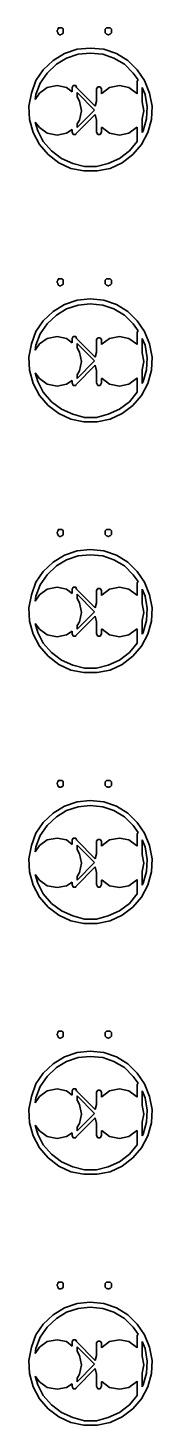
# Model space of a CAD drawing. Header units: millimetres. Extents: x 13 to 30, y -7 to 214.
# Drawn here: x 12.9 to 17.9, y 158.4 to 214.1 of the extents above; entities that cross this region are included whole.
import ezdxf

# ---------------------------------------------------------------- set-up
doc = ezdxf.new("R2010")
doc.units = ezdxf.units.MM
doc.layers.add('Pen 3', color=96, linetype='CONTINUOUS', true_color=0x008000)

msp = doc.modelspace()

# ---------------------------------------------------------------- linework, layer by layer
at = {"layer": 'Pen 3', "color": 96, "lineweight": 35, "true_color": 0x008000}
for p, q in [((14.075, 214.05), (14.1, 214.075)), ((14.075, 214), (14.075, 214.05)), ((14.1, 213.975), (14.075, 214)), ((14.1, 214.1), (14.125, 214.125)), ((14.1, 214.075), (14.1, 214.1)), ((14.1, 213.95), (14.1, 213.975)), ((14.125, 213.925), (14.1, 213.95)), ((14.125, 214.125), (14.125, 214.15)), ((14.125, 214.15), (14.15, 214.15)), ((14.125, 213.9), (14.125, 213.925)), ((14.15, 213.9), (14.125, 213.9)), ((14.15, 214.15), (14.175, 214.15)), ((14.175, 213.875), (14.15, 213.9)), ((14.175, 214.15), (14.225, 214.15)), ((14.225, 214.15), (14.25, 214.15)), ((14.25, 213.9), (14.225, 213.875)), ((14.25, 214.15), (14.275, 214.15)), ((14.275, 213.9), (14.25, 213.9)), ((14.275, 214.15), (14.3, 214.125)), ((14.3, 213.925), (14.275, 213.9)), ((14.3, 214.125), (14.325, 214.1)), ((14.325, 213.95), (14.3, 213.925)), ((14.325, 214.1), (14.325, 214.075)), ((14.325, 214.075), (14.325, 214.05)), ((14.325, 214.05), (14.325, 214)), ((14.325, 214), (14.325, 213.975)), ((14.325, 213.975), (14.325, 213.95)), ((16, 214.1), (16.025, 214.125)), ((16, 214.075), (16, 214.1)), ((16, 214.05), (16, 214.075)), ((16, 214), (16, 214.05)), ((16, 213.975), (16, 214)), ((16, 213.95), (16, 213.975)), ((16.025, 213.925), (16, 213.95)), ((16.025, 214.125), (16.05, 214.15)), ((16.05, 213.9), (16.025, 213.925)), ((16.05, 214.15), (16.075, 214.15)), ((16.075, 213.9), (16.05, 213.9)), ((16.075, 214.15), (16.1, 214.15)), ((16.1, 213.875), (16.075, 213.9)), ((16.1, 214.15), (16.15, 214.15)), ((16.15, 214.15), (16.175, 214.15)), ((16.175, 213.9), (16.15, 213.875)), ((16.175, 214.15), (16.2, 214.15)), ((16.2, 213.9), (16.175, 213.9)), ((16.2, 214.15), (16.225, 214.125)), ((16.225, 213.925), (16.2, 213.9)), ((16.225, 214.125), (16.25, 214.1)), ((16.25, 213.95), (16.225, 213.925)), ((16.25, 214.1), (16.25, 214.075)), ((16.25, 214.075), (16.25, 214.05)), ((16.25, 214.05), (16.25, 214)), ((16.25, 214), (16.25, 213.975)), ((16.25, 213.975), (16.25, 213.95)), ((14.225, 213.875), (14.175, 213.875)), ((14.875, 213.3), (15.4, 213.35)), ((15.4, 213.35), (15.95, 213.3)), ((16.15, 213.875), (16.1, 213.875)), ((13.525, 212.475), (13.925, 212.85)), ((13.925, 212.85), (14.375, 213.125)), ((14.45, 212.95), (14.05, 212.7)), ((14.375, 213.125), (14.875, 213.3)), ((14.925, 213.1), (14.45, 212.95)), ((15.4, 213.15), (14.925, 213.1)), ((15.9, 213.1), (15.4, 213.15)), ((16.35, 212.95), (15.9, 213.1)), ((15.95, 213.3), (16.45, 213.125)), ((16.775, 212.7), (16.35, 212.95)), ((16.45, 213.125), (16.9, 212.85)), ((16.9, 212.85), (17.275, 212.475)), ((13.225, 212.05), (13.525, 212.475)), ((13.675, 212.35), (13.4, 211.95)), ((14.05, 212.7), (13.675, 212.35)), ((17.125, 212.35), (16.775, 212.7)), ((17.325, 212.075), (17.125, 212.35)), ((17.275, 212.475), (17.575, 212.05)), ((13.05, 211.55), (13.225, 212.05)), ((13.4, 211.95), (13.225, 211.5)), ((13.375, 211.55), (13.675, 211.775)), ((13.675, 211.775), (14.075, 211.85)), ((14.075, 211.85), (14.45, 211.775)), ((14.45, 211.775), (14.675, 211.6)), ((14.675, 211.775), (14.725, 211.85)), ((14.675, 211.6), (14.675, 211.775)), ((14.725, 211.85), (14.825, 211.85)), ((14.825, 211.85), (14.85, 211.775)), ((14.85, 211.775), (15.6, 211.025)), ((15.65, 211.725), (15.7, 211.8)), ((15.65, 211.25), (15.65, 211.725)), ((15.7, 211.8), (15.8, 211.8)), ((15.8, 211.8), (15.85, 211.725)), ((15.85, 211.725), (15.85, 211.525)), ((15.875, 211.55), (16.175, 211.775)), ((16.175, 211.775), (16.575, 211.85)), ((16.575, 211.85), (16.95, 211.775)), ((16.95, 211.775), (17.25, 211.55)), ((17.275, 212.025), (17.325, 212.075)), ((17.275, 211.525), (17.275, 212.025)), ((17.6, 211.5), (17.475, 211.775)), ((17.475, 211.775), (17.475, 211.2)), ((17.575, 212.05), (17.775, 211.55)), ((12.95, 211.025), (13.05, 211.55)), ((13.2, 211.3), (13.375, 211.55)), ((13.225, 211.5), (13.2, 211.3)), ((15.575, 210.875), (14.875, 211.575)), ((14.875, 211.575), (14.875, 211.4)), ((14.875, 211.4), (14.975, 211.225)), ((14.975, 211.225), (15.05, 210.85)), ((15.6, 211.025), (15.65, 211.225)), ((15.65, 211.225), (15.65, 211.25)), ((15.85, 211.525), (15.875, 211.55)), ((17.25, 211.55), (17.275, 211.525)), ((17.475, 211.2), (17.55, 210.85)), ((17.675, 211), (17.6, 211.5)), ((17.775, 211.55), (17.875, 211.025)), ((12.975, 210.5), (12.95, 211.025)), ((15.6, 210.7), (14.825, 209.925)), ((14.875, 210.175), (15.575, 210.875)), ((15.05, 210.85), (14.975, 210.475)), ((15.65, 210.475), (15.6, 210.7)), ((17.55, 210.85), (17.475, 210.525)), ((17.65, 210.525), (17.675, 211)), ((17.875, 211.025), (17.85, 210.5)), ((13.125, 209.975), (12.975, 210.5)), ((13.375, 210.175), (13.2, 210.4)), ((13.2, 210.4), (13.3, 210.05)), ((13.3, 210.05), (13.525, 209.625)), ((13.675, 209.95), (13.375, 210.175)), ((14.675, 210.1), (14.45, 209.95)), ((14.675, 210), (14.675, 210.1)), ((14.725, 209.9), (14.675, 210)), ((14.975, 210.475), (14.875, 210.325)), ((14.875, 210.325), (14.875, 210.175)), ((15.65, 210), (15.65, 210.475)), ((15.65, 210.475), (15.65, 210.475)), ((15.7, 209.9), (15.65, 210)), ((15.85, 210), (15.8, 209.9)), ((15.875, 210.175), (15.85, 210.175)), ((15.85, 210.175), (15.85, 210)), ((16.175, 209.95), (15.875, 210.175)), ((17.25, 210.175), (16.95, 209.95)), ((17.275, 210.2), (17.25, 210.175)), ((17.275, 209.625), (17.275, 210.2)), ((17.475, 210.525), (17.475, 209.975)), ((17.475, 209.975), (17.525, 210.05)), ((17.525, 210.05), (17.65, 210.525)), ((17.85, 210.5), (17.7, 209.975)), ((13.375, 209.5), (13.125, 209.975)), ((13.725, 209.1), (13.375, 209.5)), ((13.525, 209.625), (13.85, 209.25)), ((14.075, 209.875), (13.675, 209.95)), ((14.45, 209.95), (14.075, 209.875)), ((14.75, 209.9), (14.725, 209.9)), ((14.775, 209.9), (14.75, 209.9)), ((14.75, 209.9), (14.75, 209.9)), ((14.825, 209.9), (14.775, 209.9)), ((14.825, 209.925), (14.825, 209.9)), ((15.8, 209.9), (15.7, 209.9)), ((16.575, 209.875), (16.175, 209.95)), ((16.95, 209.95), (16.575, 209.875)), ((16.975, 209.25), (17.275, 209.625)), ((17.45, 209.5), (17.1, 209.1)), ((17.7, 209.975), (17.45, 209.5)), ((14.15, 208.775), (13.725, 209.1)), ((13.85, 209.25), (14.25, 208.95)), ((14.25, 208.95), (14.7, 208.75)), ((16.125, 208.75), (16.575, 208.95)), ((16.575, 208.95), (16.975, 209.25)), ((17.1, 209.1), (16.675, 208.775)), ((14.625, 208.55), (14.15, 208.775)), ((15.15, 208.45), (14.625, 208.55)), ((14.7, 208.75), (15.175, 208.625)), ((15.675, 208.45), (15.15, 208.45)), ((15.175, 208.625), (15.65, 208.625)), ((15.65, 208.625), (16.125, 208.75)), ((16.2, 208.55), (15.675, 208.45)), ((16.675, 208.775), (16.2, 208.55)), ((14.075, 204.05), (14.1, 204.075)), ((14.075, 204), (14.075, 204.05)), ((14.1, 203.975), (14.075, 204)), ((14.1, 204.1), (14.125, 204.125)), ((14.1, 204.075), (14.1, 204.1)), ((14.1, 203.95), (14.1, 203.975)), ((14.125, 203.925), (14.1, 203.95)), ((14.125, 204.125), (14.125, 204.15)), ((14.125, 204.15), (14.15, 204.15)), ((14.125, 203.9), (14.125, 203.925)), ((14.15, 203.9), (14.125, 203.9)), ((14.15, 204.15), (14.175, 204.15)), ((14.175, 203.875), (14.15, 203.9)), ((14.175, 204.15), (14.225, 204.15)), ((14.225, 203.875), (14.175, 203.875)), ((14.225, 204.15), (14.25, 204.15)), ((14.25, 203.9), (14.225, 203.875)), ((14.25, 204.15), (14.275, 204.15)), ((14.275, 203.9), (14.25, 203.9)), ((14.275, 204.15), (14.3, 204.125)), ((14.3, 203.925), (14.275, 203.9)), ((14.3, 204.125), (14.325, 204.1)), ((14.325, 203.95), (14.3, 203.925)), ((14.325, 204.1), (14.325, 204.075)), ((14.325, 204.075), (14.325, 204.05)), ((14.325, 204.05), (14.325, 204)), ((14.325, 204), (14.325, 203.975)), ((14.325, 203.975), (14.325, 203.95)), ((16, 204.1), (16.025, 204.125)), ((16, 204.075), (16, 204.1)), ((16, 204.05), (16, 204.075)), ((16, 204), (16, 204.05)), ((16, 203.975), (16, 204)), ((16, 203.95), (16, 203.975)), ((16.025, 203.925), (16, 203.95)), ((16.025, 204.125), (16.05, 204.15)), ((16.05, 203.9), (16.025, 203.925)), ((16.05, 204.15), (16.075, 204.15)), ((16.075, 203.9), (16.05, 203.9)), ((16.075, 204.15), (16.1, 204.15)), ((16.1, 203.875), (16.075, 203.9)), ((16.1, 204.15), (16.15, 204.15)), ((16.15, 203.875), (16.1, 203.875)), ((16.15, 204.15), (16.175, 204.15)), ((16.175, 203.9), (16.15, 203.875)), ((16.175, 204.15), (16.2, 204.15)), ((16.2, 203.9), (16.175, 203.9)), ((16.2, 204.15), (16.225, 204.125)), ((16.225, 203.925), (16.2, 203.9)), ((16.225, 204.125), (16.25, 204.1)), ((16.25, 203.95), (16.225, 203.925)), ((16.25, 204.1), (16.25, 204.075)), ((16.25, 204.075), (16.25, 204.05)), ((16.25, 204.05), (16.25, 204)), ((16.25, 204), (16.25, 203.975)), ((16.25, 203.975), (16.25, 203.95)), ((14.875, 203.3), (15.4, 203.35)), ((15.4, 203.35), (15.95, 203.3)), ((13.525, 202.475), (13.925, 202.85)), ((13.925, 202.85), (14.375, 203.125)), ((14.45, 202.95), (14.05, 202.7)), ((14.375, 203.125), (14.875, 203.3)), ((14.925, 203.1), (14.45, 202.95)), ((15.4, 203.15), (14.925, 203.1)), ((15.9, 203.1), (15.4, 203.15)), ((16.35, 202.95), (15.9, 203.1)), ((15.95, 203.3), (16.45, 203.125)), ((16.775, 202.7), (16.35, 202.95)), ((16.45, 203.125), (16.9, 202.85)), ((16.9, 202.85), (17.275, 202.475)), ((13.225, 202.05), (13.525, 202.475)), ((13.675, 202.35), (13.4, 201.95)), ((14.05, 202.7), (13.675, 202.35)), ((17.125, 202.35), (16.775, 202.7)), ((17.325, 202.075), (17.125, 202.35)), ((17.275, 202.475), (17.575, 202.05)), ((13.05, 201.55), (13.225, 202.05)), ((13.4, 201.95), (13.225, 201.5)), ((13.375, 201.55), (13.675, 201.775)), ((13.675, 201.775), (14.075, 201.85)), ((14.075, 201.85), (14.45, 201.775)), ((14.45, 201.775), (14.675, 201.6)), ((14.675, 201.775), (14.725, 201.85)), ((14.675, 201.6), (14.675, 201.775)), ((14.725, 201.85), (14.825, 201.85)), ((14.825, 201.85), (14.85, 201.775)), ((14.85, 201.775), (15.6, 201.025)), ((15.65, 201.725), (15.7, 201.8)), ((15.65, 201.25), (15.65, 201.725)), ((15.7, 201.8), (15.8, 201.8)), ((15.8, 201.8), (15.85, 201.725)), ((15.85, 201.725), (15.85, 201.525)), ((15.875, 201.55), (16.175, 201.775)), ((16.175, 201.775), (16.575, 201.85)), ((16.575, 201.85), (16.95, 201.775)), ((16.95, 201.775), (17.25, 201.55)), ((17.275, 202.025), (17.325, 202.075)), ((17.275, 201.525), (17.275, 202.025)), ((17.6, 201.5), (17.475, 201.775)), ((17.475, 201.775), (17.475, 201.2)), ((17.575, 202.05), (17.775, 201.55)), ((12.95, 201.025), (13.05, 201.55)), ((13.2, 201.3), (13.375, 201.55)), ((13.225, 201.5), (13.2, 201.3)), ((15.575, 200.875), (14.875, 201.575)), ((14.875, 201.575), (14.875, 201.4)), ((14.875, 201.4), (14.975, 201.225)), ((14.975, 201.225), (15.05, 200.85)), ((15.6, 201.025), (15.65, 201.225)), ((15.65, 201.225), (15.65, 201.25)), ((15.85, 201.525), (15.875, 201.55)), ((17.25, 201.55), (17.275, 201.525)), ((17.475, 201.2), (17.55, 200.85)), ((17.675, 201), (17.6, 201.5)), ((17.775, 201.55), (17.875, 201.025)), ((12.975, 200.5), (12.95, 201.025)), ((15.6, 200.7), (14.825, 199.925)), ((14.875, 200.175), (15.575, 200.875)), ((15.05, 200.85), (14.975, 200.475)), ((15.65, 200.475), (15.6, 200.7)), ((17.55, 200.85), (17.475, 200.525)), ((17.475, 200.525), (17.475, 199.975)), ((17.525, 200.05), (17.65, 200.525)), ((17.65, 200.525), (17.675, 201)), ((17.875, 201.025), (17.85, 200.5)), ((13.125, 199.975), (12.975, 200.5)), ((13.375, 199.5), (13.125, 199.975)), ((13.375, 200.175), (13.2, 200.4)), ((13.2, 200.4), (13.3, 200.05)), ((13.3, 200.05), (13.525, 199.625)), ((13.675, 199.95), (13.375, 200.175)), ((14.675, 200.1), (14.45, 199.95)), ((14.675, 200), (14.675, 200.1)), ((14.725, 199.9), (14.675, 200)), ((14.975, 200.475), (14.875, 200.325)), ((14.875, 200.325), (14.875, 200.175)), ((15.65, 200), (15.65, 200.475)), ((15.65, 200.475), (15.65, 200.475)), ((15.7, 199.9), (15.65, 200)), ((15.85, 200), (15.8, 199.9)), ((15.875, 200.175), (15.85, 200.175)), ((15.85, 200.175), (15.85, 200)), ((16.175, 199.95), (15.875, 200.175)), ((17.25, 200.175), (16.95, 199.95)), ((17.275, 200.2), (17.25, 200.175)), ((17.275, 199.625), (17.275, 200.2)), ((17.7, 199.975), (17.45, 199.5)), ((17.475, 199.975), (17.525, 200.05)), ((17.85, 200.5), (17.7, 199.975)), ((13.725, 199.1), (13.375, 199.5)), ((13.525, 199.625), (13.85, 199.25)), ((14.075, 199.875), (13.675, 199.95)), ((14.45, 199.95), (14.075, 199.875)), ((14.75, 199.9), (14.725, 199.9)), ((14.775, 199.9), (14.75, 199.9)), ((14.75, 199.9), (14.75, 199.9)), ((14.825, 199.9), (14.775, 199.9)), ((14.825, 199.925), (14.825, 199.9)), ((15.8, 199.9), (15.7, 199.9)), ((16.575, 199.875), (16.175, 199.95)), ((16.95, 199.95), (16.575, 199.875)), ((16.975, 199.25), (17.275, 199.625)), ((17.45, 199.5), (17.1, 199.1)), ((14.15, 198.775), (13.725, 199.1)), ((13.85, 199.25), (14.25, 198.95)), ((14.25, 198.95), (14.7, 198.75)), ((16.125, 198.75), (16.575, 198.95)), ((16.575, 198.95), (16.975, 199.25)), ((17.1, 199.1), (16.675, 198.775)), ((14.625, 198.55), (14.15, 198.775)), ((15.15, 198.45), (14.625, 198.55)), ((14.7, 198.75), (15.175, 198.625)), ((15.675, 198.45), (15.15, 198.45)), ((15.175, 198.625), (15.65, 198.625)), ((15.65, 198.625), (16.125, 198.75)), ((16.2, 198.55), (15.675, 198.45)), ((16.675, 198.775), (16.2, 198.55)), ((14.075, 194.05), (14.1, 194.075)), ((14.075, 194), (14.075, 194.05)), ((14.1, 193.975), (14.075, 194)), ((14.1, 194.1), (14.125, 194.125)), ((14.1, 194.075), (14.1, 194.1)), ((14.1, 193.95), (14.1, 193.975)), ((14.125, 193.925), (14.1, 193.95)), ((14.125, 194.125), (14.125, 194.15)), ((14.125, 194.15), (14.15, 194.15)), ((14.125, 193.9), (14.125, 193.925)), ((14.15, 193.9), (14.125, 193.9)), ((14.15, 194.15), (14.175, 194.15)), ((14.175, 193.875), (14.15, 193.9)), ((14.175, 194.15), (14.225, 194.15)), ((14.225, 193.875), (14.175, 193.875)), ((14.225, 194.15), (14.25, 194.15)), ((14.25, 193.9), (14.225, 193.875)), ((14.25, 194.15), (14.275, 194.15)), ((14.275, 193.9), (14.25, 193.9)), ((14.275, 194.15), (14.3, 194.125)), ((14.3, 193.925), (14.275, 193.9)), ((14.3, 194.125), (14.325, 194.1)), ((14.325, 193.95), (14.3, 193.925)), ((14.325, 194.1), (14.325, 194.075)), ((14.325, 194.075), (14.325, 194.05)), ((14.325, 194.05), (14.325, 194)), ((14.325, 194), (14.325, 193.975)), ((14.325, 193.975), (14.325, 193.95)), ((16, 194.1), (16.025, 194.125)), ((16, 194.075), (16, 194.1)), ((16, 194.05), (16, 194.075)), ((16, 194), (16, 194.05)), ((16, 193.975), (16, 194)), ((16, 193.95), (16, 193.975)), ((16.025, 193.925), (16, 193.95)), ((16.025, 194.125), (16.05, 194.15)), ((16.05, 193.9), (16.025, 193.925)), ((16.05, 194.15), (16.075, 194.15)), ((16.075, 193.9), (16.05, 193.9)), ((16.075, 194.15), (16.1, 194.15)), ((16.1, 193.875), (16.075, 193.9)), ((16.1, 194.15), (16.15, 194.15)), ((16.15, 193.875), (16.1, 193.875)), ((16.15, 194.15), (16.175, 194.15)), ((16.175, 193.9), (16.15, 193.875)), ((16.175, 194.15), (16.2, 194.15)), ((16.2, 193.9), (16.175, 193.9)), ((16.2, 194.15), (16.225, 194.125)), ((16.225, 193.925), (16.2, 193.9)), ((16.225, 194.125), (16.25, 194.1)), ((16.25, 193.95), (16.225, 193.925)), ((16.25, 194.1), (16.25, 194.075)), ((16.25, 194.075), (16.25, 194.05)), ((16.25, 194.05), (16.25, 194)), ((16.25, 194), (16.25, 193.975)), ((16.25, 193.975), (16.25, 193.95)), ((14.375, 193.125), (14.875, 193.3)), ((14.875, 193.3), (15.4, 193.35)), ((15.4, 193.35), (15.95, 193.3)), ((15.95, 193.3), (16.45, 193.125)), ((13.525, 192.475), (13.925, 192.85)), ((13.925, 192.85), (14.375, 193.125)), ((14.45, 192.95), (14.05, 192.7)), ((14.925, 193.1), (14.45, 192.95)), ((15.4, 193.15), (14.925, 193.1)), ((15.9, 193.1), (15.4, 193.15)), ((16.35, 192.95), (15.9, 193.1)), ((16.775, 192.7), (16.35, 192.95)), ((16.45, 193.125), (16.9, 192.85)), ((16.9, 192.85), (17.275, 192.475)), ((13.225, 192.05), (13.525, 192.475)), ((13.675, 192.35), (13.4, 191.95)), ((14.05, 192.7), (13.675, 192.35)), ((17.125, 192.35), (16.775, 192.7)), ((17.325, 192.075), (17.125, 192.35)), ((17.275, 192.475), (17.575, 192.05)), ((13.05, 191.55), (13.225, 192.05)), ((13.4, 191.95), (13.225, 191.5)), ((13.375, 191.55), (13.675, 191.775)), ((13.675, 191.775), (14.075, 191.85)), ((14.075, 191.85), (14.45, 191.775)), ((14.45, 191.775), (14.675, 191.6)), ((14.675, 191.775), (14.725, 191.85)), ((14.675, 191.6), (14.675, 191.775)), ((14.725, 191.85), (14.825, 191.85)), ((14.825, 191.85), (14.85, 191.775)), ((14.85, 191.775), (15.6, 191.025)), ((15.65, 191.725), (15.7, 191.8)), ((15.65, 191.25), (15.65, 191.725)), ((15.7, 191.8), (15.8, 191.8)), ((15.8, 191.8), (15.85, 191.725)), ((15.85, 191.725), (15.85, 191.525)), ((15.875, 191.55), (16.175, 191.775)), ((16.175, 191.775), (16.575, 191.85)), ((16.575, 191.85), (16.95, 191.775)), ((16.95, 191.775), (17.25, 191.55)), ((17.275, 192.025), (17.325, 192.075)), ((17.275, 191.525), (17.275, 192.025)), ((17.6, 191.5), (17.475, 191.775)), ((17.475, 191.775), (17.475, 191.2)), ((17.575, 192.05), (17.775, 191.55)), ((12.95, 191.025), (13.05, 191.55)), ((13.2, 191.3), (13.375, 191.55)), ((13.225, 191.5), (13.2, 191.3)), ((15.575, 190.875), (14.875, 191.575)), ((14.875, 191.575), (14.875, 191.4)), ((14.875, 191.4), (14.975, 191.225)), ((14.975, 191.225), (15.05, 190.85)), ((15.6, 191.025), (15.65, 191.225)), ((15.65, 191.225), (15.65, 191.25)), ((15.85, 191.525), (15.875, 191.55)), ((17.25, 191.55), (17.275, 191.525)), ((17.475, 191.2), (17.55, 190.85)), ((17.675, 191), (17.6, 191.5)), ((17.775, 191.55), (17.875, 191.025)), ((12.975, 190.5), (12.95, 191.025)), ((13.125, 189.975), (12.975, 190.5)), ((15.6, 190.7), (14.825, 189.925)), ((14.875, 190.175), (15.575, 190.875)), ((15.05, 190.85), (14.975, 190.475)), ((15.65, 190.475), (15.6, 190.7)), ((17.55, 190.85), (17.475, 190.525)), ((17.475, 190.525), (17.475, 189.975)), ((17.525, 190.05), (17.65, 190.525)), ((17.65, 190.525), (17.675, 191)), ((17.85, 190.5), (17.7, 189.975)), ((17.875, 191.025), (17.85, 190.5)), ((13.375, 189.5), (13.125, 189.975)), ((13.375, 190.175), (13.2, 190.4)), ((13.2, 190.4), (13.3, 190.05)), ((13.3, 190.05), (13.525, 189.625)), ((13.675, 189.95), (13.375, 190.175)), ((14.075, 189.875), (13.675, 189.95)), ((14.45, 189.95), (14.075, 189.875)), ((14.675, 190.1), (14.45, 189.95)), ((14.675, 190), (14.675, 190.1)), ((14.725, 189.9), (14.675, 190)), ((14.975, 190.475), (14.875, 190.325)), ((14.875, 190.325), (14.875, 190.175)), ((15.65, 190), (15.65, 190.475)), ((15.65, 190.475), (15.65, 190.475)), ((15.7, 189.9), (15.65, 190)), ((15.85, 190), (15.8, 189.9)), ((15.875, 190.175), (15.85, 190.175)), ((15.85, 190.175), (15.85, 190)), ((16.175, 189.95), (15.875, 190.175)), ((16.575, 189.875), (16.175, 189.95)), ((16.95, 189.95), (16.575, 189.875)), ((17.25, 190.175), (16.95, 189.95)), ((17.275, 190.2), (17.25, 190.175)), ((17.275, 189.625), (17.275, 190.2)), ((17.7, 189.975), (17.45, 189.5)), ((17.475, 189.975), (17.525, 190.05)), ((13.725, 189.1), (13.375, 189.5)), ((13.525, 189.625), (13.85, 189.25)), ((14.75, 189.9), (14.725, 189.9)), ((14.775, 189.9), (14.75, 189.9)), ((14.75, 189.9), (14.75, 189.9)), ((14.825, 189.9), (14.775, 189.9)), ((14.825, 189.925), (14.825, 189.9)), ((15.8, 189.9), (15.7, 189.9)), ((16.975, 189.25), (17.275, 189.625)), ((17.45, 189.5), (17.1, 189.1)), ((14.15, 188.775), (13.725, 189.1)), ((13.85, 189.25), (14.25, 188.95)), ((14.25, 188.95), (14.7, 188.75)), ((16.125, 188.75), (16.575, 188.95)), ((16.575, 188.95), (16.975, 189.25)), ((17.1, 189.1), (16.675, 188.775)), ((14.625, 188.55), (14.15, 188.775)), ((15.15, 188.45), (14.625, 188.55)), ((14.7, 188.75), (15.175, 188.625)), ((15.675, 188.45), (15.15, 188.45)), ((15.175, 188.625), (15.65, 188.625)), ((15.65, 188.625), (16.125, 188.75)), ((16.2, 188.55), (15.675, 188.45)), ((16.675, 188.775), (16.2, 188.55)), ((14.075, 184.05), (14.1, 184.075)), ((14.075, 184), (14.075, 184.05)), ((14.1, 183.975), (14.075, 184)), ((14.1, 184.1), (14.125, 184.125)), ((14.1, 184.075), (14.1, 184.1)), ((14.1, 183.95), (14.1, 183.975)), ((14.125, 183.925), (14.1, 183.95)), ((14.125, 184.125), (14.125, 184.15)), ((14.125, 184.15), (14.15, 184.15)), ((14.125, 183.9), (14.125, 183.925)), ((14.15, 183.9), (14.125, 183.9)), ((14.15, 184.15), (14.175, 184.15)), ((14.175, 183.875), (14.15, 183.9)), ((14.175, 184.15), (14.225, 184.15)), ((14.225, 183.875), (14.175, 183.875)), ((14.225, 184.15), (14.25, 184.15)), ((14.25, 183.9), (14.225, 183.875)), ((14.25, 184.15), (14.275, 184.15)), ((14.275, 183.9), (14.25, 183.9)), ((14.275, 184.15), (14.3, 184.125)), ((14.3, 183.925), (14.275, 183.9)), ((14.3, 184.125), (14.325, 184.1)), ((14.325, 183.95), (14.3, 183.925)), ((14.325, 184.1), (14.325, 184.075)), ((14.325, 184.075), (14.325, 184.05)), ((14.325, 184.05), (14.325, 184)), ((14.325, 184), (14.325, 183.975)), ((14.325, 183.975), (14.325, 183.95)), ((16, 184.1), (16.025, 184.125)), ((16, 184.075), (16, 184.1)), ((16, 184.05), (16, 184.075)), ((16, 184), (16, 184.05)), ((16, 183.975), (16, 184)), ((16, 183.95), (16, 183.975)), ((16.025, 183.925), (16, 183.95)), ((16.025, 184.125), (16.05, 184.15)), ((16.05, 183.9), (16.025, 183.925)), ((16.05, 184.15), (16.075, 184.15)), ((16.075, 183.9), (16.05, 183.9)), ((16.075, 184.15), (16.1, 184.15)), ((16.1, 183.875), (16.075, 183.9)), ((16.1, 184.15), (16.15, 184.15)), ((16.15, 183.875), (16.1, 183.875)), ((16.15, 184.15), (16.175, 184.15)), ((16.175, 183.9), (16.15, 183.875)), ((16.175, 184.15), (16.2, 184.15)), ((16.2, 183.9), (16.175, 183.9)), ((16.2, 184.15), (16.225, 184.125)), ((16.225, 183.925), (16.2, 183.9)), ((16.225, 184.125), (16.25, 184.1)), ((16.25, 183.95), (16.225, 183.925)), ((16.25, 184.1), (16.25, 184.075)), ((16.25, 184.075), (16.25, 184.05)), ((16.25, 184.05), (16.25, 184)), ((16.25, 184), (16.25, 183.975)), ((16.25, 183.975), (16.25, 183.95)), ((14.375, 183.125), (14.875, 183.3)), ((14.875, 183.3), (15.4, 183.35)), ((15.4, 183.35), (15.95, 183.3)), ((15.95, 183.3), (16.45, 183.125)), ((13.525, 182.475), (13.925, 182.85)), ((14.05, 182.7), (13.675, 182.35)), ((13.925, 182.85), (14.375, 183.125)), ((14.45, 182.95), (14.05, 182.7)), ((14.925, 183.1), (14.45, 182.95)), ((15.4, 183.15), (14.925, 183.1)), ((15.9, 183.1), (15.4, 183.15)), ((16.35, 182.95), (15.9, 183.1)), ((16.775, 182.7), (16.35, 182.95)), ((16.45, 183.125), (16.9, 182.85)), ((17.125, 182.35), (16.775, 182.7)), ((16.9, 182.85), (17.275, 182.475)), ((13.225, 182.05), (13.525, 182.475)), ((13.675, 182.35), (13.4, 181.95)), ((17.325, 182.075), (17.125, 182.35)), ((17.275, 182.475), (17.575, 182.05)), ((13.05, 181.55), (13.225, 182.05)), ((13.4, 181.95), (13.225, 181.5)), ((13.375, 181.55), (13.675, 181.775)), ((13.675, 181.775), (14.075, 181.85)), ((14.075, 181.85), (14.45, 181.775)), ((14.45, 181.775), (14.675, 181.6)), ((14.675, 181.775), (14.725, 181.85)), ((14.675, 181.6), (14.675, 181.775)), ((14.725, 181.85), (14.825, 181.85)), ((14.825, 181.85), (14.85, 181.775)), ((14.85, 181.775), (15.6, 181.025)), ((15.65, 181.725), (15.7, 181.8)), ((15.65, 181.25), (15.65, 181.725)), ((15.7, 181.8), (15.8, 181.8)), ((15.8, 181.8), (15.85, 181.725)), ((15.85, 181.725), (15.85, 181.525)), ((15.875, 181.55), (16.175, 181.775)), ((16.175, 181.775), (16.575, 181.85)), ((16.575, 181.85), (16.95, 181.775)), ((16.95, 181.775), (17.25, 181.55)), ((17.275, 182.025), (17.325, 182.075)), ((17.275, 181.525), (17.275, 182.025)), ((17.6, 181.5), (17.475, 181.775)), ((17.475, 181.775), (17.475, 181.2)), ((17.575, 182.05), (17.775, 181.55)), ((12.95, 181.025), (13.05, 181.55)), ((12.975, 180.5), (12.95, 181.025)), ((13.2, 181.3), (13.375, 181.55)), ((13.225, 181.5), (13.2, 181.3)), ((15.575, 180.875), (14.875, 181.575)), ((14.875, 181.575), (14.875, 181.4)), ((14.875, 181.4), (14.975, 181.225)), ((14.975, 181.225), (15.05, 180.85)), ((15.6, 181.025), (15.65, 181.225)), ((15.65, 181.225), (15.65, 181.25)), ((15.85, 181.525), (15.875, 181.55)), ((17.25, 181.55), (17.275, 181.525)), ((17.475, 181.2), (17.55, 180.85)), ((17.675, 181), (17.6, 181.5)), ((17.775, 181.55), (17.875, 181.025)), ((17.875, 181.025), (17.85, 180.5)), ((13.125, 179.975), (12.975, 180.5)), ((15.6, 180.7), (14.825, 179.925)), ((14.875, 180.175), (15.575, 180.875)), ((14.975, 180.475), (14.875, 180.325)), ((15.05, 180.85), (14.975, 180.475)), ((15.65, 180.475), (15.6, 180.7)), ((15.65, 180), (15.65, 180.475)), ((15.65, 180.475), (15.65, 180.475)), ((17.55, 180.85), (17.475, 180.525)), ((17.475, 180.525), (17.475, 179.975)), ((17.525, 180.05), (17.65, 180.525)), ((17.65, 180.525), (17.675, 181)), ((17.85, 180.5), (17.7, 179.975)), ((13.375, 179.5), (13.125, 179.975)), ((13.375, 180.175), (13.2, 180.4)), ((13.2, 180.4), (13.3, 180.05)), ((13.3, 180.05), (13.525, 179.625)), ((13.675, 179.95), (13.375, 180.175)), ((14.075, 179.875), (13.675, 179.95)), ((14.45, 179.95), (14.075, 179.875)), ((14.675, 180.1), (14.45, 179.95)), ((14.675, 180), (14.675, 180.1)), ((14.725, 179.9), (14.675, 180)), ((14.825, 179.925), (14.825, 179.9)), ((14.875, 180.325), (14.875, 180.175)), ((15.7, 179.9), (15.65, 180)), ((15.85, 180), (15.8, 179.9)), ((15.875, 180.175), (15.85, 180.175)), ((15.85, 180.175), (15.85, 180)), ((16.175, 179.95), (15.875, 180.175)), ((16.575, 179.875), (16.175, 179.95)), ((16.95, 179.95), (16.575, 179.875)), ((17.25, 180.175), (16.95, 179.95)), ((17.275, 180.2), (17.25, 180.175)), ((17.275, 179.625), (17.275, 180.2)), ((17.7, 179.975), (17.45, 179.5)), ((17.475, 179.975), (17.525, 180.05)), ((13.725, 179.1), (13.375, 179.5)), ((13.525, 179.625), (13.85, 179.25)), ((14.75, 179.9), (14.725, 179.9)), ((14.775, 179.9), (14.75, 179.9)), ((14.75, 179.9), (14.75, 179.9)), ((14.825, 179.9), (14.775, 179.9)), ((15.8, 179.9), (15.7, 179.9)), ((16.975, 179.25), (17.275, 179.625)), ((17.45, 179.5), (17.1, 179.1)), ((14.15, 178.775), (13.725, 179.1)), ((13.85, 179.25), (14.25, 178.95)), ((14.25, 178.95), (14.7, 178.75)), ((16.125, 178.75), (16.575, 178.95)), ((16.575, 178.95), (16.975, 179.25)), ((17.1, 179.1), (16.675, 178.775)), ((14.625, 178.55), (14.15, 178.775)), ((15.15, 178.45), (14.625, 178.55)), ((14.7, 178.75), (15.175, 178.625)), ((15.675, 178.45), (15.15, 178.45)), ((15.175, 178.625), (15.65, 178.625)), ((15.65, 178.625), (16.125, 178.75)), ((16.2, 178.55), (15.675, 178.45)), ((16.675, 178.775), (16.2, 178.55)), ((14.075, 174.05), (14.1, 174.075)), ((14.075, 174), (14.075, 174.05)), ((14.1, 173.975), (14.075, 174)), ((14.1, 174.1), (14.125, 174.125)), ((14.1, 174.075), (14.1, 174.1)), ((14.1, 173.95), (14.1, 173.975)), ((14.125, 173.925), (14.1, 173.95)), ((14.125, 174.125), (14.125, 174.15)), ((14.125, 174.15), (14.15, 174.15)), ((14.125, 173.9), (14.125, 173.925)), ((14.15, 173.9), (14.125, 173.9)), ((14.15, 174.15), (14.175, 174.15)), ((14.175, 173.875), (14.15, 173.9)), ((14.175, 174.15), (14.225, 174.15)), ((14.225, 173.875), (14.175, 173.875)), ((14.225, 174.15), (14.25, 174.15)), ((14.25, 173.9), (14.225, 173.875)), ((14.25, 174.15), (14.275, 174.15)), ((14.275, 173.9), (14.25, 173.9)), ((14.275, 174.15), (14.3, 174.125)), ((14.3, 173.925), (14.275, 173.9)), ((14.3, 174.125), (14.325, 174.1)), ((14.325, 173.95), (14.3, 173.925)), ((14.325, 174.1), (14.325, 174.075)), ((14.325, 174.075), (14.325, 174.05)), ((14.325, 174.05), (14.325, 174)), ((14.325, 174), (14.325, 173.975)), ((14.325, 173.975), (14.325, 173.95)), ((16, 174.1), (16.025, 174.125)), ((16, 174.075), (16, 174.1)), ((16, 174.05), (16, 174.075)), ((16, 174), (16, 174.05)), ((16, 173.975), (16, 174)), ((16, 173.95), (16, 173.975)), ((16.025, 173.925), (16, 173.95)), ((16.025, 174.125), (16.05, 174.15)), ((16.05, 173.9), (16.025, 173.925)), ((16.05, 174.15), (16.075, 174.15)), ((16.075, 173.9), (16.05, 173.9)), ((16.075, 174.15), (16.1, 174.15)), ((16.1, 173.875), (16.075, 173.9)), ((16.1, 174.15), (16.15, 174.15)), ((16.15, 173.875), (16.1, 173.875)), ((16.15, 174.15), (16.175, 174.15)), ((16.175, 173.9), (16.15, 173.875)), ((16.175, 174.15), (16.2, 174.15)), ((16.2, 173.9), (16.175, 173.9)), ((16.2, 174.15), (16.225, 174.125)), ((16.225, 173.925), (16.2, 173.9)), ((16.225, 174.125), (16.25, 174.1)), ((16.25, 173.95), (16.225, 173.925)), ((16.25, 174.1), (16.25, 174.075)), ((16.25, 174.075), (16.25, 174.05)), ((16.25, 174.05), (16.25, 174)), ((16.25, 174), (16.25, 173.975)), ((16.25, 173.975), (16.25, 173.95)), ((14.375, 173.125), (14.875, 173.3)), ((14.875, 173.3), (15.4, 173.35)), ((15.4, 173.35), (15.95, 173.3)), ((15.95, 173.3), (16.45, 173.125)), ((13.525, 172.475), (13.925, 172.85)), ((14.05, 172.7), (13.675, 172.35)), ((13.925, 172.85), (14.375, 173.125)), ((14.45, 172.95), (14.05, 172.7)), ((14.925, 173.1), (14.45, 172.95)), ((15.4, 173.15), (14.925, 173.1)), ((15.9, 173.1), (15.4, 173.15)), ((16.35, 172.95), (15.9, 173.1)), ((16.775, 172.7), (16.35, 172.95)), ((16.45, 173.125), (16.9, 172.85)), ((17.125, 172.35), (16.775, 172.7)), ((16.9, 172.85), (17.275, 172.475)), ((13.225, 172.05), (13.525, 172.475)), ((13.675, 172.35), (13.4, 171.95)), ((17.325, 172.075), (17.125, 172.35)), ((17.275, 172.475), (17.575, 172.05)), ((13.05, 171.55), (13.225, 172.05)), ((13.4, 171.95), (13.225, 171.5)), ((13.375, 171.55), (13.675, 171.775)), ((13.675, 171.775), (14.075, 171.85)), ((14.075, 171.85), (14.45, 171.775)), ((14.45, 171.775), (14.675, 171.6)), ((14.675, 171.775), (14.725, 171.85)), ((14.675, 171.6), (14.675, 171.775)), ((14.725, 171.85), (14.825, 171.85)), ((14.825, 171.85), (14.85, 171.775)), ((14.85, 171.775), (15.6, 171.025)), ((15.575, 170.875), (14.875, 171.575)), ((14.875, 171.575), (14.875, 171.4)), ((15.65, 171.725), (15.7, 171.8)), ((15.65, 171.25), (15.65, 171.725)), ((15.7, 171.8), (15.8, 171.8)), ((15.8, 171.8), (15.85, 171.725)), ((15.85, 171.725), (15.85, 171.525)), ((15.875, 171.55), (16.175, 171.775)), ((16.175, 171.775), (16.575, 171.85)), ((16.575, 171.85), (16.95, 171.775)), ((16.95, 171.775), (17.25, 171.55)), ((17.275, 172.025), (17.325, 172.075)), ((17.275, 171.525), (17.275, 172.025)), ((17.6, 171.5), (17.475, 171.775)), ((17.475, 171.775), (17.475, 171.2)), ((17.575, 172.05), (17.775, 171.55)), ((12.95, 171.025), (13.05, 171.55)), ((12.975, 170.5), (12.95, 171.025)), ((13.2, 171.3), (13.375, 171.55)), ((13.225, 171.5), (13.2, 171.3)), ((14.875, 171.4), (14.975, 171.225)), ((14.975, 171.225), (15.05, 170.85)), ((15.6, 171.025), (15.65, 171.225)), ((15.65, 171.225), (15.65, 171.25)), ((15.85, 171.525), (15.875, 171.55)), ((17.25, 171.55), (17.275, 171.525)), ((17.475, 171.2), (17.55, 170.85)), ((17.675, 171), (17.6, 171.5)), ((17.65, 170.525), (17.675, 171)), ((17.775, 171.55), (17.875, 171.025)), ((17.875, 171.025), (17.85, 170.5)), ((13.125, 169.975), (12.975, 170.5)), ((15.6, 170.7), (14.825, 169.925)), ((14.875, 170.175), (15.575, 170.875)), ((14.975, 170.475), (14.875, 170.325)), ((15.05, 170.85), (14.975, 170.475)), ((15.65, 170.475), (15.6, 170.7)), ((15.65, 170), (15.65, 170.475)), ((15.65, 170.475), (15.65, 170.475)), ((17.55, 170.85), (17.475, 170.525)), ((17.475, 170.525), (17.475, 169.975)), ((17.525, 170.05), (17.65, 170.525)), ((17.85, 170.5), (17.7, 169.975)), ((13.375, 169.5), (13.125, 169.975)), ((13.375, 170.175), (13.2, 170.4)), ((13.2, 170.4), (13.3, 170.05)), ((13.3, 170.05), (13.525, 169.625)), ((13.675, 169.95), (13.375, 170.175)), ((14.075, 169.875), (13.675, 169.95)), ((14.45, 169.95), (14.075, 169.875)), ((14.675, 170.1), (14.45, 169.95)), ((14.675, 170), (14.675, 170.1)), ((14.725, 169.9), (14.675, 170)), ((14.75, 169.9), (14.725, 169.9)), ((14.775, 169.9), (14.75, 169.9)), ((14.75, 169.9), (14.75, 169.9)), ((14.825, 169.9), (14.775, 169.9)), ((14.825, 169.925), (14.825, 169.9)), ((14.875, 170.325), (14.875, 170.175)), ((15.7, 169.9), (15.65, 170)), ((15.8, 169.9), (15.7, 169.9)), ((15.85, 170), (15.8, 169.9)), ((15.875, 170.175), (15.85, 170.175)), ((15.85, 170.175), (15.85, 170)), ((16.175, 169.95), (15.875, 170.175)), ((16.575, 169.875), (16.175, 169.95)), ((16.95, 169.95), (16.575, 169.875)), ((17.25, 170.175), (16.95, 169.95)), ((17.275, 170.2), (17.25, 170.175)), ((17.275, 169.625), (17.275, 170.2)), ((17.7, 169.975), (17.45, 169.5)), ((17.475, 169.975), (17.525, 170.05)), ((13.725, 169.1), (13.375, 169.5)), ((13.525, 169.625), (13.85, 169.25)), ((16.975, 169.25), (17.275, 169.625)), ((17.45, 169.5), (17.1, 169.1)), ((14.15, 168.775), (13.725, 169.1)), ((13.85, 169.25), (14.25, 168.95)), ((14.625, 168.55), (14.15, 168.775)), ((14.25, 168.95), (14.7, 168.75)), ((16.125, 168.75), (16.575, 168.95)), ((16.675, 168.775), (16.2, 168.55)), ((16.575, 168.95), (16.975, 169.25)), ((17.1, 169.1), (16.675, 168.775)), ((15.15, 168.45), (14.625, 168.55)), ((14.7, 168.75), (15.175, 168.625)), ((15.675, 168.45), (15.15, 168.45)), ((15.175, 168.625), (15.65, 168.625)), ((15.65, 168.625), (16.125, 168.75)), ((16.2, 168.55), (15.675, 168.45)), ((14.075, 164.05), (14.1, 164.075)), ((14.075, 164), (14.075, 164.05)), ((14.1, 163.975), (14.075, 164)), ((14.1, 164.1), (14.125, 164.125)), ((14.1, 164.075), (14.1, 164.1)), ((14.1, 163.95), (14.1, 163.975)), ((14.125, 163.925), (14.1, 163.95)), ((14.125, 164.125), (14.125, 164.15)), ((14.125, 164.15), (14.15, 164.15)), ((14.125, 163.9), (14.125, 163.925)), ((14.15, 163.9), (14.125, 163.9)), ((14.15, 164.15), (14.175, 164.15)), ((14.175, 163.875), (14.15, 163.9)), ((14.175, 164.15), (14.225, 164.15)), ((14.225, 163.875), (14.175, 163.875)), ((14.225, 164.15), (14.25, 164.15)), ((14.25, 163.9), (14.225, 163.875)), ((14.25, 164.15), (14.275, 164.15)), ((14.275, 163.9), (14.25, 163.9)), ((14.275, 164.15), (14.3, 164.125)), ((14.3, 163.925), (14.275, 163.9)), ((14.3, 164.125), (14.325, 164.1)), ((14.325, 163.95), (14.3, 163.925)), ((14.325, 164.1), (14.325, 164.075)), ((14.325, 164.075), (14.325, 164.05)), ((14.325, 164.05), (14.325, 164)), ((14.325, 164), (14.325, 163.975)), ((14.325, 163.975), (14.325, 163.95)), ((16, 164.1), (16.025, 164.125)), ((16, 164.075), (16, 164.1)), ((16, 164.05), (16, 164.075)), ((16, 164), (16, 164.05)), ((16, 163.975), (16, 164)), ((16, 163.95), (16, 163.975)), ((16.025, 163.925), (16, 163.95)), ((16.025, 164.125), (16.05, 164.15)), ((16.05, 163.9), (16.025, 163.925)), ((16.05, 164.15), (16.075, 164.15)), ((16.075, 163.9), (16.05, 163.9)), ((16.075, 164.15), (16.1, 164.15)), ((16.1, 163.875), (16.075, 163.9)), ((16.1, 164.15), (16.15, 164.15)), ((16.15, 163.875), (16.1, 163.875)), ((16.15, 164.15), (16.175, 164.15)), ((16.175, 163.9), (16.15, 163.875)), ((16.175, 164.15), (16.2, 164.15)), ((16.2, 163.9), (16.175, 163.9)), ((16.2, 164.15), (16.225, 164.125)), ((16.225, 163.925), (16.2, 163.9)), ((16.225, 164.125), (16.25, 164.1)), ((16.25, 163.95), (16.225, 163.925)), ((16.25, 164.1), (16.25, 164.075)), ((16.25, 164.075), (16.25, 164.05)), ((16.25, 164.05), (16.25, 164)), ((16.25, 164), (16.25, 163.975)), ((16.25, 163.975), (16.25, 163.95)), ((14.375, 163.125), (14.875, 163.3)), ((14.875, 163.3), (15.4, 163.35)), ((15.4, 163.35), (15.95, 163.3)), ((15.95, 163.3), (16.45, 163.125)), ((13.525, 162.475), (13.925, 162.85)), ((14.05, 162.7), (13.675, 162.35)), ((13.925, 162.85), (14.375, 163.125)), ((14.45, 162.95), (14.05, 162.7)), ((14.925, 163.1), (14.45, 162.95)), ((15.4, 163.15), (14.925, 163.1)), ((15.9, 163.1), (15.4, 163.15)), ((16.35, 162.95), (15.9, 163.1)), ((16.775, 162.7), (16.35, 162.95)), ((16.45, 163.125), (16.9, 162.85)), ((17.125, 162.35), (16.775, 162.7)), ((16.9, 162.85), (17.275, 162.475)), ((13.225, 162.05), (13.525, 162.475)), ((13.675, 162.35), (13.4, 161.95)), ((17.325, 162.075), (17.125, 162.35)), ((17.275, 162.475), (17.575, 162.05)), ((12.95, 161.025), (13.05, 161.55)), ((13.05, 161.55), (13.225, 162.05)), ((13.2, 161.3), (13.375, 161.55)), ((13.4, 161.95), (13.225, 161.5)), ((13.375, 161.55), (13.675, 161.775)), ((13.675, 161.775), (14.075, 161.85)), ((14.075, 161.85), (14.45, 161.775)), ((14.45, 161.775), (14.675, 161.6)), ((14.675, 161.775), (14.725, 161.85)), ((14.675, 161.6), (14.675, 161.775)), ((14.725, 161.85), (14.825, 161.85)), ((14.825, 161.85), (14.85, 161.775)), ((14.85, 161.775), (15.6, 161.025)), ((15.575, 160.875), (14.875, 161.575)), ((14.875, 161.575), (14.875, 161.4)), ((15.65, 161.725), (15.7, 161.8)), ((15.65, 161.25), (15.65, 161.725)), ((15.7, 161.8), (15.8, 161.8)), ((15.8, 161.8), (15.85, 161.725)), ((15.85, 161.725), (15.85, 161.525)), ((15.85, 161.525), (15.875, 161.55)), ((15.875, 161.55), (16.175, 161.775)), ((16.175, 161.775), (16.575, 161.85)), ((16.575, 161.85), (16.95, 161.775)), ((16.95, 161.775), (17.25, 161.55)), ((17.25, 161.55), (17.275, 161.525)), ((17.275, 162.025), (17.325, 162.075)), ((17.275, 161.525), (17.275, 162.025)), ((17.6, 161.5), (17.475, 161.775)), ((17.475, 161.775), (17.475, 161.2)), ((17.575, 162.05), (17.775, 161.55)), ((17.775, 161.55), (17.875, 161.025)), ((12.975, 160.5), (12.95, 161.025)), ((13.225, 161.5), (13.2, 161.3)), ((14.875, 161.4), (14.975, 161.225)), ((14.975, 161.225), (15.05, 160.85)), ((15.6, 161.025), (15.65, 161.225)), ((15.65, 161.225), (15.65, 161.25)), ((17.475, 161.2), (17.55, 160.85)), ((17.675, 161), (17.6, 161.5)), ((17.65, 160.525), (17.675, 161)), ((17.875, 161.025), (17.85, 160.5)), ((13.125, 159.975), (12.975, 160.5)), ((15.6, 160.7), (14.825, 159.925)), ((14.875, 160.175), (15.575, 160.875)), ((14.975, 160.475), (14.875, 160.325)), ((15.05, 160.85), (14.975, 160.475)), ((15.65, 160.475), (15.6, 160.7)), ((15.65, 160), (15.65, 160.475)), ((15.65, 160.475), (15.65, 160.475)), ((17.55, 160.85), (17.475, 160.525)), ((17.475, 160.525), (17.475, 159.975)), ((17.525, 160.05), (17.65, 160.525)), ((17.85, 160.5), (17.7, 159.975)), ((13.375, 159.5), (13.125, 159.975)), ((13.375, 160.175), (13.2, 160.4)), ((13.2, 160.4), (13.3, 160.05)), ((13.3, 160.05), (13.525, 159.625)), ((13.675, 159.95), (13.375, 160.175)), ((14.075, 159.875), (13.675, 159.95)), ((14.45, 159.95), (14.075, 159.875)), ((14.675, 160.1), (14.45, 159.95)), ((14.675, 160), (14.675, 160.1)), ((14.725, 159.9), (14.675, 160)), ((14.75, 159.9), (14.725, 159.9)), ((14.775, 159.9), (14.75, 159.9)), ((14.75, 159.9), (14.75, 159.9)), ((14.825, 159.9), (14.775, 159.9)), ((14.825, 159.925), (14.825, 159.9)), ((14.875, 160.325), (14.875, 160.175)), ((15.7, 159.9), (15.65, 160)), ((15.8, 159.9), (15.7, 159.9)), ((15.85, 160), (15.8, 159.9)), ((15.875, 160.175), (15.85, 160.175)), ((15.85, 160.175), (15.85, 160)), ((16.175, 159.95), (15.875, 160.175)), ((16.575, 159.875), (16.175, 159.95)), ((16.95, 159.95), (16.575, 159.875)), ((17.25, 160.175), (16.95, 159.95)), ((17.275, 160.2), (17.25, 160.175)), ((17.275, 159.625), (17.275, 160.2)), ((17.7, 159.975), (17.45, 159.5)), ((17.475, 159.975), (17.525, 160.05)), ((13.725, 159.1), (13.375, 159.5)), ((13.525, 159.625), (13.85, 159.25)), ((16.975, 159.25), (17.275, 159.625)), ((17.45, 159.5), (17.1, 159.1)), ((14.15, 158.775), (13.725, 159.1)), ((13.85, 159.25), (14.25, 158.95)), ((14.625, 158.55), (14.15, 158.775)), ((14.25, 158.95), (14.7, 158.75)), ((14.7, 158.75), (15.175, 158.625)), ((15.65, 158.625), (16.125, 158.75)), ((16.125, 158.75), (16.575, 158.95)), ((16.675, 158.775), (16.2, 158.55)), ((16.575, 158.95), (16.975, 159.25)), ((17.1, 159.1), (16.675, 158.775)), ((15.15, 158.45), (14.625, 158.55)), ((15.675, 158.45), (15.15, 158.45)), ((15.175, 158.625), (15.65, 158.625)), ((16.2, 158.55), (15.675, 158.45))]:
    msp.add_line(p, q, dxfattribs=at)

doc.saveas('drawing.dxf')
